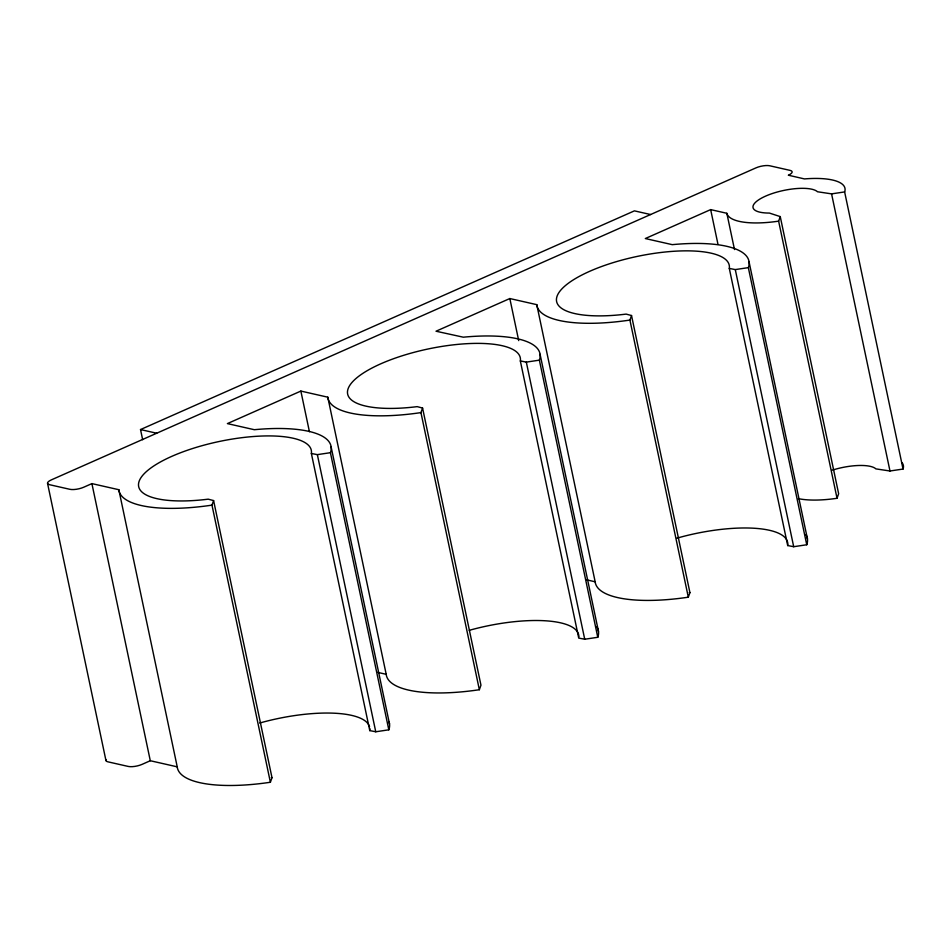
<?xml version="1.0" encoding="UTF-8"?>
<svg xmlns="http://www.w3.org/2000/svg" width="951" height="951" viewBox="0 0 951 951"><rect width="100%" height="100%" fill="white"/><g stroke="black" fill="none" stroke-linecap="round" stroke-linejoin="round"><path stroke-width="1.43" d="M106.037 759.73A10.057 3.138 -11.9 0 0 107.998 761.846L128.23 766.435A10.057 3.138 -11.9 0 0 142.079 764.366L150.294 760.729L177.231 766.839A108.319 33.832 -11.9 0 0 270.381 782.257L211.978 505.136L213.595 500.583L208.21 499.168A88.193 27.543 -11.9 0 1 139.428 480.517A88.193 27.543 -11.9 0 1 233.506 438.863A88.193 27.543 -11.9 0 1 311.369 453.484L317.361 454.637L330.413 452.688L388.816 729.821L375.752 731.771L369.773 730.606L311.369 453.484M270.381 782.257L271.998 777.716L213.595 500.583M377.69 672.381L386.201 674.307A108.319 33.832 -11.9 0 0 479.352 689.725L420.948 412.603L422.565 408.05L417.18 406.636A88.193 27.543 -11.9 0 1 348.399 387.984A88.193 27.543 -11.9 0 1 442.465 346.33A88.193 27.543 -11.9 0 1 520.34 360.952L526.319 362.105L539.372 360.156L597.775 637.289L584.722 639.238L578.731 638.085L520.34 360.952M479.352 689.725L480.956 685.184L422.565 408.05M586.66 579.848L595.16 581.774A108.319 33.832 -11.9 0 0 688.31 597.192L629.919 320.071L631.523 315.53L626.138 314.103A88.193 27.543 -11.9 0 1 557.369 295.452A88.193 27.543 -11.9 0 1 651.435 253.798A88.193 27.543 -11.9 0 1 729.298 268.42L735.289 269.585L748.342 267.635L806.745 544.757L793.693 546.706L787.701 545.553L729.298 268.42M798.424 498.657A60.365 18.854 -11.9 0 0 837.035 498.276L778.631 221.143L780.248 216.602L769.383 213.06A33.535 10.473 -11.9 0 1 765.65 196.096A33.535 10.473 -11.9 0 1 817.491 191.757L831.578 193.873L844.631 191.924L903.034 469.045L889.981 470.995L875.883 468.879A33.535 10.473 -11.9 0 0 832.054 470.222M688.31 597.192L689.927 592.651L631.523 315.53M837.035 498.276L838.639 493.724L780.248 216.602M142.662 439.719L140.522 429.555L634.412 210.86L650.603 214.534M211.978 505.136A108.319 33.832 -11.9 0 1 118.827 489.717L91.902 483.607L83.676 487.245A10.057 3.138 -11.9 0 1 69.839 489.301L49.607 484.713A10.057 3.138 -11.9 0 1 51.306 479.898L755.986 167.863A10.057 3.138 -11.9 0 1 769.835 165.795L790.067 170.384A10.057 3.138 -11.9 0 1 788.355 175.21L804.451 178.919A60.365 18.854 -11.9 0 1 844.631 191.924M420.948 412.603A108.319 33.832 -11.9 0 1 327.798 397.185L300.861 391.075L227.396 423.599L254.333 429.709A108.319 33.832 -11.9 0 1 330.413 452.688M629.919 320.071A108.319 33.832 -11.9 0 1 536.768 304.653L509.831 298.543L436.022 331.221L463.292 337.189A108.319 33.832 -11.9 0 1 539.372 360.156M778.631 221.143A60.365 18.854 -11.9 0 1 726.849 213.286L710.659 209.612L645.325 238.546L672.262 244.657A108.319 33.832 -11.9 0 1 748.342 267.635M140.522 429.555L156.701 433.228M689.249 592.473L689.927 592.651M271.32 777.538L271.998 777.716M831.578 193.873L889.981 470.995M749.043 261.751L807.435 538.872M726.849 213.286L734.493 249.554M735.289 269.585L793.693 546.706M710.659 209.612L718.005 244.431M536.768 304.653L595.16 581.774M540.073 354.283L598.476 631.405M526.319 362.105L584.722 639.238M509.831 298.543L518.699 340.613M327.798 397.185L386.201 674.307M331.103 446.815L389.506 723.937M317.361 454.637L375.752 731.771M300.861 391.075L309.42 431.695M118.827 489.717L177.231 766.839M91.902 483.607L150.294 760.729M47.55 483.405L105.953 760.527M787.44 541.595A88.193 27.543 -11.9 0 1 787.701 545.553M676.886 538.171A88.193 27.543 -11.9 0 1 787.024 540.501M805.925 534.688A108.319 33.832 -11.9 0 1 806.745 544.757M596.776 626.923A108.319 33.832 -11.9 0 1 597.775 637.289M469.259 630.323A88.193 27.543 -11.9 0 1 578.85 636.778M388.923 721.643A108.319 33.832 -11.9 0 1 388.816 729.821M369.856 728.585A88.193 27.543 -11.9 0 1 369.773 730.606M259.718 723.022A88.193 27.543 -11.9 0 1 369.547 726.79M902.166 462.84A60.365 18.854 -11.9 0 1 903.034 469.045"/></g></svg>
